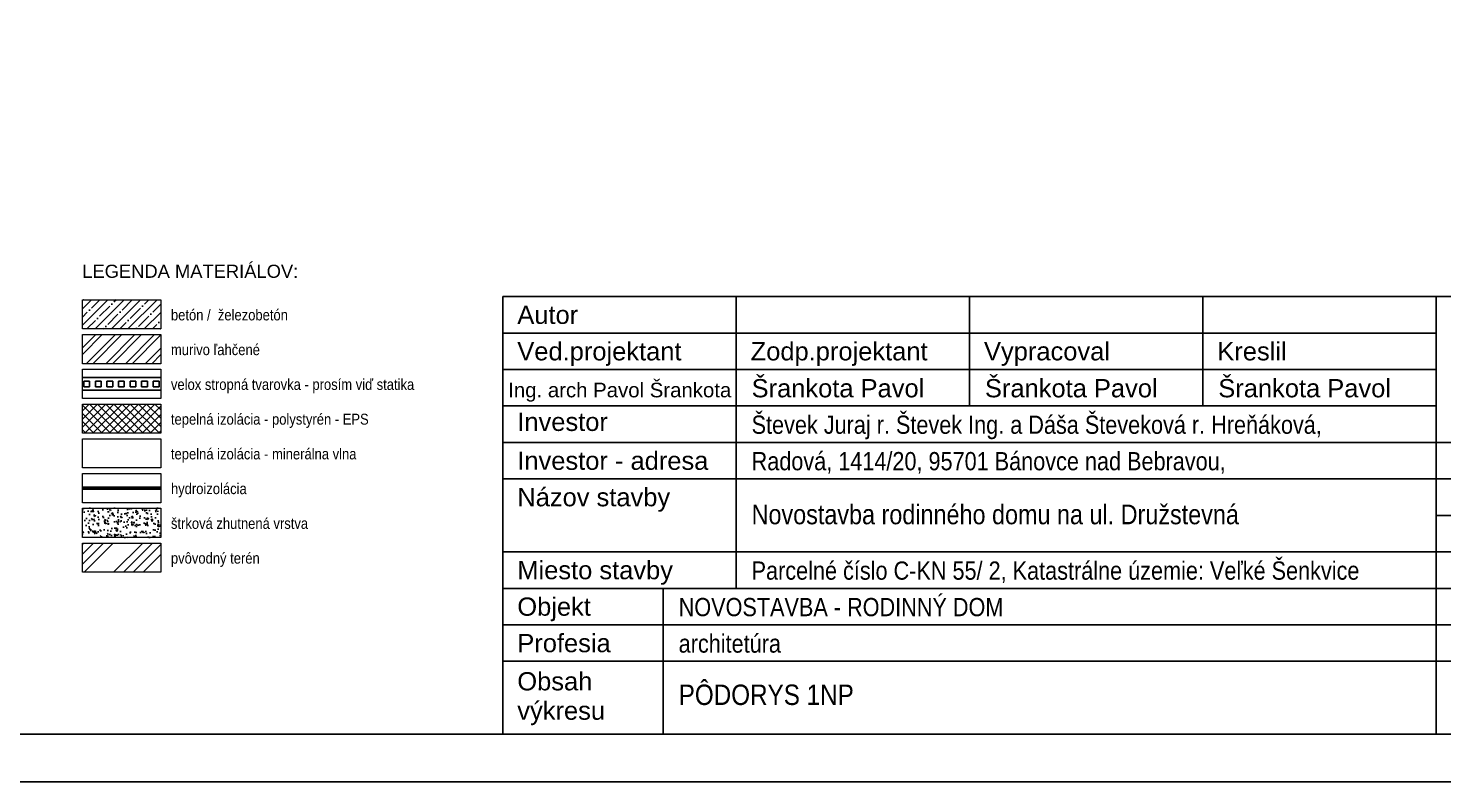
# Model space of a CAD drawing. Header units: millimetres. Extents: x 462666 to 1244237, y 2328025 to 3795663.
# Drawn here: x 1079621 to 1099018, y 2824214 to 2834541 of the extents above; entities that cross this region are included whole.
import ezdxf
from ezdxf.lldxf.tags import DXFTag

# ---------------------------------------------------------------- set-up
doc = ezdxf.new("R2010")
doc.units = ezdxf.units.MM
for name, color, linetype in [('IZH_min_REZ', 6, 'BATTING'), ('MUR_POH', 64, 'Continuous'), ('PLO_LIN', 6, 'Continuous'), ('POP', 7, 'Continuous'), ('POP_100', 8, 'Continuous'), ('RAM_100', 160, 'Continuous'), ('ROZPISKA100', 7, 'Continuous'), ('TXT_50_MIESTN', 7, 'Continuous')]:
    doc.layers.add(name, color=color, linetype=linetype)
doc.layers.add('Srafy', color=8, linetype='Continuous', lineweight=5)
doc.styles.add('ARIAL', font='arial.ttf', dxfattribs={"height": 250})
doc.styles.add('ROMANS', font='arial.ttf', dxfattribs={"width": 0.85})
doc.linetypes.add('BATTING', pattern='A,0.00254,-2.54,[134,LTYPESHP.SHX,S=2.54,R=0,X=-2.54,Y=0],-5.08,[134,LTYPESHP.SHX,S=2.54,R=180,X=2.54,Y=0],-2.54', length=10.16254)
tags = doc.linetypes.add('DASHED', pattern=[0.75, 0.5, -0.25]).pattern_tags.tags
tags[6:7] = [DXFTag(74, 4), DXFTag(75, 0), DXFTag(340, '0'), DXFTag(46, 1.0), DXFTag(50, 0.0), DXFTag(44, 0.0), DXFTag(45, 0.0)]
tags[4:5] = [DXFTag(74, 4), DXFTag(75, 0), DXFTag(340, '0'), DXFTag(46, 1.0), DXFTag(50, 0.0), DXFTag(44, 0.0), DXFTag(45, 0.0)]

# ---------------------------------------------------------------- blocks, each defined once
blk = doc.blocks.new('Z_RAM_A_3_hp 1220')
at = {"layer": 'POP', "linetype": 'Continuous'}
blk.add_lwpolyline([(-288.5, -408), (-6.5, -408), (-6.5, -13), (-288.5, -13)], close=True, dxfattribs=at)
at = {"layer": 'RAM_100', "linetype": 'Continuous'}
for points in [[(-297, -420), (0, -420), (0, 0), (-297, 0)], [(-288.5, -13), (-288.5, -408), (-6.5, -408), (-6.5, -13)]]:
    blk.add_lwpolyline(points, close=True, dxfattribs=at)

msp = doc.modelspace()

# ---------------------------------------------------------------- hatches: boundary and pattern name
at = {"layer": 'PLO_LIN'}
h = msp.add_hatch(dxfattribs=at)
h.set_pattern_fill('SQUARE', color=252, scale=25, style=0)
h.set_pattern_definition([(0, (1080382.04, 2829624.245), (0, 79.375), [79.375, -79.375]), (90, (1080382.04, 2829624.245), (-79.375, 5e-15), [79.375, -79.375])])
h.paths.add_polyline_path([(1081438.3, 2829581.8), (1081438.3, 2829751.8), (1080363.7, 2829751.8), (1080363.7, 2829581.8)])
h = msp.add_hatch(dxfattribs=at)
h.set_pattern_fill('NET', color=252, scale=25, angle=45, style=0)
h.set_pattern_definition([(45, (133.7, 99056.136), (-56.1266008, 56.1266008), []), (135, (133.7, 99056.136), (-56.1266008, -56.1266008), [])])
h.paths.add_polyline_path([(1081438.3, 2828990.5), (1081438.3, 2829390.5), (1080363.7, 2829390.5), (1080363.7, 2828990.5)])
h = msp.add_hatch(dxfattribs=at)
h.set_pattern_fill('AR-CONC', color=252, style=0)
h.set_pattern_definition([(50, (133.7, 99532.41), (182.184669, -15.9390855), [19.05, -209.55]), (-5, (133.7, 99532.41), (-35.242826, 191.056643), [15.24, -167.64]), (100.451, (148.88, 99531.08), (146.942502, 175.116688), [16.19, -178.09]), (46.1842, (133.7, 99583.2), (271.079041, -42.042328), [28.575, -314.325]), (96.6356, (156.3, 99579.7), (237.404234, 247.425556), [24.285, -267.135]), (-8.816, (133.7, 99583.2), (237.404606, 247.425118), [22.86, -251.46]), (21, (159.1, 99570.51), (151.61488, -102.2655185), [19.05, -209.55]), (-34, (159.1, 99570.51), (61.802028, 184.187966), [15.24, -167.64]), (71.4514, (171.73, 99561.99), (213.416491, 81.922858), [16.19, -178.09]), (37.5, (133.7, 99532.41), (3.0886033, 84.5550389), [0, -165.608, 0, -170.18, 0, -168.275]), (7.5, (133.7, 99532.41), (66.8196625, 100.1805748), [0, -97.028, 0, -161.798, 0, -64.135]), (-32.5, (77.06, 99532.41), (135.5905952, -5.728744), [0, -63.5, 0, -198.12, 0, -262.89]), (-42.5, (51.66, 99532.41), (148.1291814, 25.426491), [0, -82.55, 0, -131.572, 0, -186.69])])
h.paths.add_polyline_path([(1081438.3, 2827561.7), (1081438.3, 2827961.7), (1080363.7, 2827961.7), (1080363.7, 2827561.7)])
at = {"layer": 'POP_100'}
h = msp.add_hatch(dxfattribs=at)
h.set_pattern_fill('ANSI35', color=8, scale=25, style=0)
h.set_pattern_definition([(45, (133.7, 101913.79), (-112.2532015, 112.2532015), []), (45, (245.95, 101913.79), (-112.2532015, 112.2532015), [198.4375, -39.6875, 0, -39.6875])])
h.paths.add_polyline_path([(1081438.3, 2830419.4), (1081438.3, 2830819.4), (1080363.7, 2830819.4), (1080363.7, 2830419.4)])
h = msp.add_hatch(dxfattribs=at)
h.set_pattern_fill('ANSI32', color=8, scale=20, style=0)
h.set_pattern_definition([(45, (-331.34, 116585.94), (-134.703842, 134.703842), []), (45, (-241.54, 116585.94), (-134.703842, 134.703842), [])])
h.paths.add_polyline_path([(1081438.3, 2829943.1), (1081438.3, 2830343.1), (1080363.7, 2830343.1), (1080363.7, 2829943.1)])
h = msp.add_hatch(dxfattribs=at)
h.set_pattern_fill('ANSI34', color=8, scale=30, style=0)
h.set_pattern_definition([(45, (603673.7, 2821162.75), (-404.1115, 404.1115), []), (45, (603808.4, 2821162.75), (-404.1115, 404.1115), []), (45, (603943.1, 2821162.75), (-404.1115, 404.1115), []), (45, (604077.8, 2821162.75), (-404.1115, 404.1115), [])])
h.paths.add_polyline_path([(1081438.3, 2827085.4), (1081438.3, 2827485.4), (1080363.7, 2827485.4), (1080363.7, 2827085.4)])

# ---------------------------------------------------------------- linework, layer by layer
at = {"layer": 'IZH_min_REZ', "ltscale": 9, "const_width": 1}
msp.add_lwpolyline([(1080363.7, 2828714.3), (1081438.3, 2828714.3)], dxfattribs=at)
at = {"layer": 'PLO_LIN', "color": 252}
for points in [[(1081438.3, 2829751.8), (1080363.7, 2829751.8)], [(1080363.7, 2829581.8), (1081438.3, 2829581.8)], [(1081438.3, 2828250.5), (1080363.7, 2828250.5)], [(1081438.3, 2828225.5), (1080363.7, 2828225.5)]]:
    msp.add_lwpolyline(points, dxfattribs=at)
at = {"layer": 'PLO_LIN', "color": 252, "const_width": 1, "flags": 128}
for points in [[(1080363.7, 2828804.3), (1081438.3, 2828804.3)], [(1080363.7, 2828624.3), (1081438.3, 2828624.3)]]:
    msp.add_lwpolyline(points, dxfattribs=at)
at = {"layer": 'PLO_LIN', "color": 252, "linetype": 'DASHED', "ltscale": 300}
msp.add_lwpolyline([(1081438.3, 2828238, 25, 25, 0), (1080363.7, 2828238, 25, 25, 0)], format="xyseb", dxfattribs=at)
at = {"layer": 'ROZPISKA100', "color": 2}
for p, q in [((1103527.7, 2830863.7), (1086127.7, 2830863.7)), ((1086127.7, 2830863.7), (1086127.7, 2824863.7)), ((1098927.7, 2830863.7), (1098927.7, 2824863.7)), ((1086127.7, 2828863.7), (1103527.7, 2828863.7)), ((1103527.7, 2826863.7), (1086127.7, 2826863.7)), ((1086127.7, 2824863.7), (1103527.7, 2824863.7))]:
    msp.add_line(p, q, dxfattribs=at)
at = {"layer": 'ROZPISKA100'}
for p, q in [((1089327.7, 2826863.7), (1089327.7, 2830863.7)), ((1092527.7, 2829363.7), (1092527.7, 2830863.7)), ((1095727.7, 2829363.7), (1095727.7, 2830863.7)), ((1086127.7, 2830363.7), (1098927.7, 2830363.7)), ((1086127.7, 2829863.7), (1098927.7, 2829863.7)), ((1086127.7, 2829363.7), (1098927.7, 2829363.7)), ((1086127.7, 2828363.7), (1103527.7, 2828363.7)), ((1098927.7, 2827863.7), (1103527.7, 2827863.7)), ((1086127.7, 2827363.7), (1103527.7, 2827363.7)), ((1088327.7, 2826863.7), (1088327.7, 2824868.1)), ((1086127.7, 2826363.7), (1102170.8, 2826363.7)), ((1086127.7, 2825863.7), (1102170.8, 2825863.7))]:
    msp.add_line(p, q, dxfattribs=at)
at = {"layer": 'Srafy'}
for points in [[(1080363.7, 2830819.4), (1081438.3, 2830819.4), (1081438.3, 2830419.4), (1080363.7, 2830419.4)], [(1080363.7, 2830343.1), (1081438.3, 2830343.1), (1081438.3, 2829943.1), (1080363.7, 2829943.1)], [(1080363.7, 2829866.8), (1081438.3, 2829866.8), (1081438.3, 2829466.8), (1080363.7, 2829466.8)], [(1080363.7, 2829390.5), (1081438.3, 2829390.5), (1081438.3, 2828990.5), (1080363.7, 2828990.5)], [(1080363.7, 2828914.3), (1081438.3, 2828914.3), (1081438.3, 2828514.3), (1080363.7, 2828514.3)], [(1080363.7, 2828438), (1081438.3, 2828438), (1081438.3, 2828038), (1080363.7, 2828038)], [(1080363.7, 2827961.7), (1081438.3, 2827961.7), (1081438.3, 2827561.7), (1080363.7, 2827561.7)], [(1080363.7, 2827485.4), (1081438.3, 2827485.4), (1081438.3, 2827085.4), (1080363.7, 2827085.4)]]:
    msp.add_lwpolyline(points, close=True, dxfattribs=at)

# ---------------------------------------------------------------- block references
at = {"layer": 'MUR_POH', "ltscale": 0.3, "xscale": 100, "yscale": 100, "zscale": 100, "rotation": 270.0000000000635}
msp.add_blockref('Z_RAM_A_3_hp 1220', (1104827.7, 2824213.7), dxfattribs=at)

# ---------------------------------------------------------------- texts
at = {"layer": 'ROZPISKA100'}
for s, height, style, p in [('Autor', 250, 'ARIAL', (1086327.7, 2830488.7)), ('Ved.projektant', 250, 'ARIAL', (1086327.7, 2829988.7)), ('Zodp.projektant', 250, 'ARIAL', (1089527.7, 2829988.7)), ('Vypracoval', 250, 'ARIAL', (1092727.7, 2829988.7)), ('Kreslil', 250, 'ARIAL', (1095927.7, 2829988.7)), ('Ing. arch Pavol Šrankota ', 200, 'ROMANS', (1086202.7, 2829482.3)), ('Šrankota Pavol', 250, 'ROMANS', (1089540.7, 2829482.3)), ('Šrankota Pavol', 250, 'ROMANS', (1092740.7, 2829482.3)), ('Šrankota Pavol', 250, 'ROMANS', (1095940.7, 2829482.3)), ('Investor', 250, 'ARIAL', (1086327.7, 2829021.4)), ('Investor - adresa', 250, 'ARIAL', (1086327.7, 2828488.7)), ('Názov stavby', 250, 'ARIAL', (1086327.7, 2827988.7)), ('Miesto stavby', 250, 'ARIAL', (1086327.7, 2826988.7)), ('Objekt', 250, 'ARIAL', (1086327.7, 2826488.7)), ('Profesia', 250, 'ARIAL', (1086327.7, 2825988.7)), ('Obsah', 250, 'ARIAL', (1086327.7, 2825465.3)), ('výkresu', 250, 'ARIAL', (1086327.7, 2825062.8))]:
    msp.add_text(s, height=height, dxfattribs=dict(at, style=style)).set_placement(p)
at = {"layer": 'ROZPISKA100', "style": 'ROMANS', "width": 0.85}
for s, height, p in [('Števek Juraj r. Števek Ing. a Dáša Števeková r. Hreňáková, ', 250, (1089540.7, 2828982.3)), ('Radová, 1414/20, 95701 Bánovce nad Bebravou,', 250, (1089540.7, 2828482.3)), ('Novostavba rodinného domu na ul. Družstevná', 270, (1089540.7, 2827742.5)), ('Parcelné číslo C-KN 55/ 2, Katastrálne územie:^JVeľké Šenkvice', 250, (1089540.7, 2826982.3)), ('NOVOSTAVBA - RODINNÝ DOM', 250, (1088540.7, 2826482.3)), ('architetúra', 250, (1088540.7, 2825982.3)), ('PÔDORYS 1NP', 280, (1088540.7, 2825265.2))]:
    msp.add_text(s, height=height, dxfattribs=at).set_placement(p)
at = {"layer": 'TXT_50_MIESTN', "style": 'ROMANS'}
msp.add_text('LEGENDA MATERIÁLOV:', height=180, dxfattribs=at).set_placement((1080361.3, 2831120.1))
at = {"layer": 'TXT_50_MIESTN', "style": 'ROMANS', "width": 0.85}
for s, p in [('betón /  železobetón', (1081577.6, 2830536.7)), ('murivo ľahčené', (1081577.6, 2830060.4)), ('velox stropná tvarovka - prosím viď statika', (1081577.6, 2829584.2)), ('tepelná izolácia - polystyrén - EPS', (1081577.6, 2829107.9)), ('tepelná izolácia - minerálna vlna', (1081577.6, 2828631.6)), ('hydroizolácia', (1081577.6, 2828155.3)), ('štrková zhutnená vrstva', (1081577.6, 2827679.1)), ('pvôvodný terén', (1081577.6, 2827202.8))]:
    msp.add_text(s, height=150, dxfattribs=at).set_placement(p)

doc.saveas('drawing.dxf')
